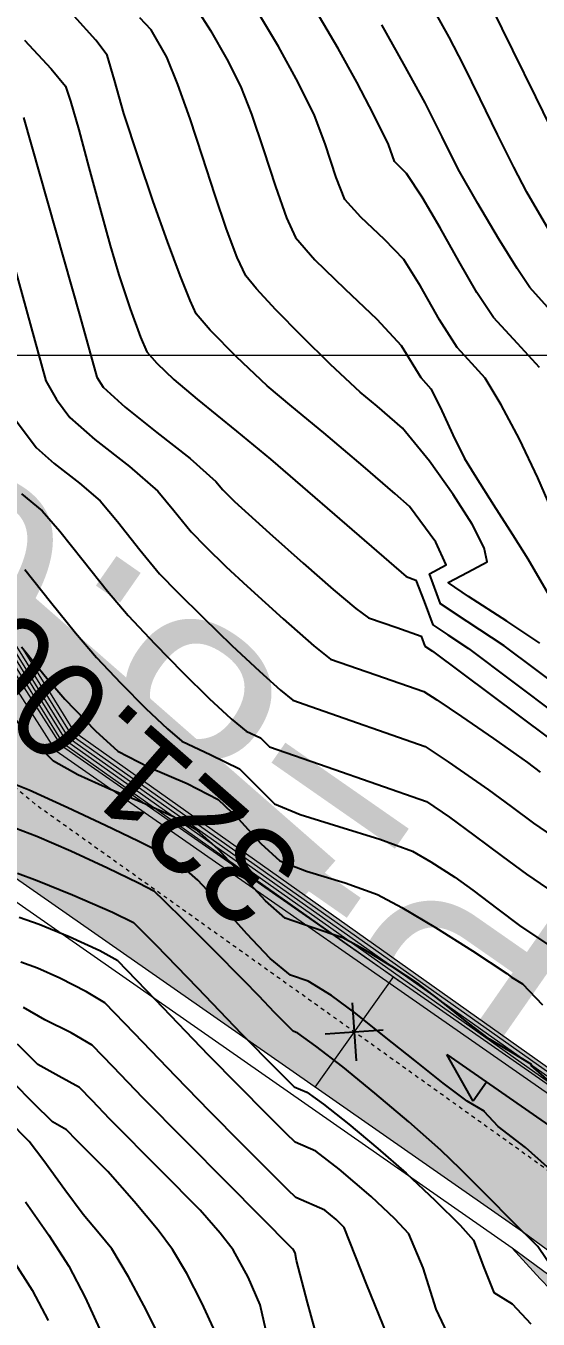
# Model space of a CAD drawing. Extents: x 62344 to 62624, y 108620 to 109406.
# Drawn here: x 62420.92 to 62434.2, y 108675.03 to 108708.53 of the extents above; entities that cross this region are included whole.
import ezdxf
from ezdxf.enums import TextEntityAlignment as Align

# ---------------------------------------------------------------- set-up
doc = ezdxf.new("R2018")
doc.units = 0
doc.header["$LTSCALE"] = 0.039369
doc.header["$MEASUREMENT"] = 0
doc.linetypes.add('TRATTOPUNTO2', pattern=[0.5, 0.25, -0.125, 0, -0.125])
for name, color, linetype in [('coordinate', 2, 'Continuous'), ('curve livello 1m', 2, 'Continuous'), ('curve livello 5m', 7, 'Continuous'), ('LIN018CO', 6, 'Continuous'), ('LIN035CO', 1, 'Continuous'), ('TEXT018', 143, 'Continuous'), ('TEXT035', 1, 'Continuous'), ('TEXT050', 3, 'Continuous'), ('TRATTCOLO-30', 253, 'Continuous'), ('TRATTCOLO-7', 51, 'Continuous')]:
    doc.layers.add(name, color=color, linetype=linetype)
doc.layers.add('LIN070CO', color=4, linetype='Continuous', lineweight=70)

# ---------------------------------------------------------------- blocks, each defined once
blk = doc.blocks.new('*U29')
at = {"layer": 'LIN035CO'}
for p, q in [((0.1061, 0.1061), (-0.1061, -0.1061)), ((0.1061, -0.1061), (-0.1061, 0.1061))]:
    blk.add_line(p, q, dxfattribs=at)
at = {"layer": 'TEXT035', "lineweight": 30, "flags": 104}
blk.add_attdef('VALORE', text='', height=0.25, dxfattribs=at).set_placement((0.757, -0.0037), align=Align.BOTTOM_CENTER)
blk = doc.blocks.new('*U13')
at = {"layer": 'LIN018CO'}
blk.add_hatch(color=256, dxfattribs=at).paths.add_polyline_path([(-0.2617, 0.0918), (-0.2749, 0.211), (-0.0132, 0.1193)])
for p, q in [((-0.2617, 0.0918), (-0.2749, 0.211)), ((-0.2749, 0.211), (-0.0132, 0.1193)), ((-0.0132, 0.1193), (-1.8424, -0.0832))]:
    blk.add_line(p, q, dxfattribs=at)
at = {"layer": 'TEXT035', "lineweight": 30, "flags": 46}
blk.add_attdef('VALORE_AD', text='', height=0.25, rotation=6.31491, dxfattribs=at).set_placement((-0.3363, 0.1439), align=Align.BOTTOM_RIGHT)
blk = doc.blocks.new('Strada 4')
at = {"layer": 'TRATTCOLO-30', "linetype": 'Continuous', "lineweight": 0}
h = blk.add_hatch(color=256, dxfattribs=at)
h.dxf.hatch_style = 1
h.paths.add_polyline_path([(43.105, -1.419), (46.497, -3.339), (80.151, -4.519), (80.103, -2.716)])
h.paths.add_polyline_path([(46.497, -3.339), (46.874, -3.552), (52.527, -6.752), (80.237, -7.724), (80.151, -4.519)])
edge = h.paths.add_edge_path()
edge.add_line((55.533, 0.147), (48.635, 2.784))
edge.add_arc((41.881, -19.911), 23.678, 73.4261, 98.3552)
edge.add_line((38.44, 3.516), (21.582, 1.651))
edge.add_line((21.582, 1.651), (3.299, 0.105))
edge.add_line((3.299, 0.105), (0, 0))
edge.add_line((0, 0), (-4.868, -2.433))
edge.add_line((-4.868, -2.433), (-6.76, -3.083))
edge.add_line((-6.76, -3.083), (-8.08, -3.177))
edge.add_line((-8.08, -3.177), (-9.796, -2.619))
edge.add_line((-9.796, -2.619), (-8.386, -3.862))
edge.add_line((-8.386, -3.862), (0.216, -4.319))
edge.add_line((0.216, -4.319), (4.425, -3.312))
edge.add_line((4.425, -3.312), (21.922, -1.833))
edge.add_line((21.922, -1.833), (38.889, 0.045))
edge.add_line((38.889, 0.045), (40.891, -0.537))
edge.add_line((40.891, -0.537), (40.911, 0.659))
edge.add_line((40.911, 0.659), (40.911, 0.659))
edge.add_line((40.911, 0.659), (55.533, 0.147))
h.paths.add_polyline_path([(80.063, -1.214), (56.974, -0.404), (55.533, 0.147), (40.911, 0.659), (40.891, -0.537), (42.241, -0.929), (43.105, -1.419), (80.103, -2.716)])
h.paths.add_polyline_path([(113.896, 1.782), (80.063, -1.214), (80.103, -2.716), (114.117, -0.719), (114.116, -0.709)])
h.paths.add_polyline_path([(112.477, -4.869), (112.186, -1.588), (80.151, -4.519), (80.237, -7.724)])
h.paths.add_polyline_path([(112.124, -0.882), (113.749, -0.741), (80.103, -2.716), (80.151, -4.519), (112.186, -1.587)])
at = {"layer": 'TRATTCOLO-7', "linetype": 'Continuous', "lineweight": 0}
h = blk.add_hatch(color=256, dxfattribs=at)
h.dxf.hatch_style = 1
h.paths.add_polyline_path([(77.917, 0.178), (77.359, 0.413), (76.966, 0.592), (76.485, 0.725), (75.957, 0.858), (75.62, 0.95), (75.211, 0.996), (74.929, 1.042), (74.576, 1.077), (74.1, 1.149), (73.522, 1.201), (73.026, 1.241), (72.529, 1.277), (71.951, 1.303), (71.213, 1.272), (69.931, 1.128), (68.801, 1.033), (67.419, 0.892), (66.997, 0.826), (65.946, 0.275), (65.377, -0.199), (80.05, -0.713), (80.317, -0.689), (78.991, -0.267)])
h.paths.add_polyline_path([(3.257, 0.604), (21.533, 2.148), (20.47, 2.268), (19.313, 2.368), (17.399, 2.547), (15.783, 2.547), (13.326, 2.268), (11.631, 1.829), (9.275, 1.55), (8.016, 1.317), (5.948, 0.958), (3.247, 0.603)])
h = blk.add_hatch(color=256, dxfattribs=at)
h.dxf.hatch_style = 1
h.paths.add_polyline_path([(114.27, -1.309), (114.16, -1.207), (114.237, -2.072), (114.336, -2.057)], flags=17)
h.paths.add_polyline_path([(114.379, -1.412), (114.27, -1.309), (114.336, -2.057), (114.435, -2.042)], flags=17)
h.paths.add_polyline_path([(114.437, -0.925), (114.234, 0.229), (114.435, -2.042), (114.534, -2.027)])
h.paths.add_polyline_path([(114.344, -1.011), (114.252, -1.109), (114.27, -1.309), (114.379, -1.412)], flags=17)
h.paths.add_polyline_path([(114.252, -1.109), (114.16, -1.207), (114.27, -1.309)], flags=17)
h.paths.add_polyline_path([(114.038, 1.311), (113.852, 2.28), (114.16, -1.207), (114.252, -1.109)])
h.paths.add_polyline_path([(114.038, 1.311), (114.252, -1.109), (114.344, -1.011), (114.234, 0.229)])
h.paths.add_polyline_path([(52.527, -6.752), (42.241, -0.929), (38.889, 0.045), (21.922, -1.833), (4.425, -3.312), (0.216, -4.319), (-8.469, -3.858), (-8.397, -3.975), (-5.236, -4.212), (-4.645, -4.346), (-4.052, -4.48), (-1.88, -4.596), (0.216, -4.707), (4.518, -3.711), (18.308, -2.593), (21.076, -2.268), (38.857, -0.438), (41.275, -1.19), (44.607, -3.017), (52.334, -7.418), (54.887, -7.518), (56.143, -7.79), (57.152, -7.998), (58.044, -8.175), (58.724, -8.302), (59.095, -8.359), (60.827, -8.318), (62.559, -8.278), (65.673, -8.25), (67.078, -8.203), (68.479, -8.146), (69.599, -8.092), (73.104, -8.228), (79.801, -8.378), (80.253, -8.38), (92.186, -7.276), (115.151, -5.266), (115.066, -4.633), (114.854, -3.378), (114.645, -2.142), (114.623, -2.014), (114.237, -2.072), (114.469, -4.693), (80.237, -7.724)])
h.paths.add_polyline_path([(112.957, -0.851), (115.342, -0.772), (115.308, 0.258), (112.922, 0.179)], flags=9)
at = {"linetype": 'Continuous', "lineweight": 0, "flags": 128}
blk.add_lwpolyline([(-9.67, -2.475), (-8.309, -3.675), (0.198, -4.127), (4.394, -3.123), (21.903, -1.643), (38.906, 0.238), (42.315, -0.752), (52.58, -6.563), (80.232, -7.533), (112.49, -4.677)], dxfattribs=at)
at = {"layer": 'curve livello 1m', "linetype": 'Continuous', "lineweight": 0, "flags": 128}
for points in [[(28.484, -1.119), (28.127, 2.375)], [(0.216, -4.39), (4.447, -3.436), (21.948, -2.09), (38.855, -0.332), (42.072, -1.317), (52.397, -7.198), (80.249, -8.284), (92.186, -7.276)], [(3.263, -3.59), (4.432, -3.337), (21.939, -1.99), (38.865, -0.23), (42.112, -1.225), (52.425, -7.099), (80.246, -8.184), (115.12, -5.24), (115.066, -4.633)], [(15.773, -2.353), (21.93, -1.89), (38.875, -0.129), (42.152, -1.133), (52.454, -7), (80.244, -8.084), (115.011, -5.149), (114.854, -3.378)], [(28.282, -1.129), (38.884, -0.027), (42.191, -1.04), (52.482, -6.901), (80.242, -7.984), (114.903, -5.057), (114.645, -2.142)]]:
    blk.add_lwpolyline(points, dxfattribs=at)
at = {"layer": 'LIN018CO', "linetype": 'TRATTOPUNTO2', "lineweight": 0, "ltscale": 5, "flags": 128}
blk.add_lwpolyline([(-4.025, -2.012), (15.794, -0.599), (28.305, 0.628), (38.378, 1.633, -0.11239), (47.777, -0.151), (55.32, -3.584), (80.051, -4.487), (114.148, -1.407)], format="xyb", dxfattribs=at)
at = {"layer": 'LIN035CO', "linetype": 'Continuous', "lineweight": 0, "flags": 128}
for points in [[(3.257, 0.604), (21.533, 2.148), (38.376, 4.012, -0.126618), (50.36, 2.732), (56.992, 0.095)], [(3.299, 0.105), (21.582, 1.651), (38.44, 3.516, -0.109204), (48.635, 2.784), (56.974, -0.404)]]:
    blk.add_lwpolyline(points, format="xyb", dxfattribs=at)
at = {"layer": 'LIN035CO', "linetype": 'Continuous', "lineweight": 0, "elevation": -3.7, "flags": 128}
blk.add_lwpolyline([(21.533, 2.148), (20.47, 2.268), (19.313, 2.368), (17.399, 2.547), (15.783, 2.547), (13.326, 2.268), (11.631, 1.829), (9.275, 1.55), (8.016, 1.317), (5.948, 0.958), (3.257, 0.605)], dxfattribs=at)
at = {"layer": 'LIN035CO', "linetype": 'Continuous', "lineweight": 0, "flags": 128}
for points in [[(-9.796, -2.619), (-8.386, -3.862), (0.216, -4.319), (4.425, -3.312), (21.922, -1.833), (38.889, 0.045)], [(38.889, 0.045), (42.241, -0.929), (52.527, -6.752)], [(18.308, -2.593), (21.076, -2.268), (38.857, -0.438), (41.275, -1.19)]]:
    blk.add_lwpolyline(points, dxfattribs=at)
ref = blk.add_blockref('*U13', (26.178, -1.107), dxfattribs=dict(xscale=5, yscale=5, zscale=5))
lines = blk.add_mtext('P=8.00%', dxfattribs={"layer": 'TEXT035', "insert": (24.496, -0.388), "char_height": 6, "attachment_point": 1, "rotation": 6.3149})
ref.add_attrib('VALORE_AD', '', (24.496, -0.388), dxfattribs={"flags": 46}).embed_mtext(lines)
ref = blk.add_blockref('*U29', (28.305, 0.628), dxfattribs=dict(xscale=5, yscale=5, zscale=5))
lines = blk.add_mtext('321.00', dxfattribs={"layer": 'TEXT035', "insert": (32.09, 0.61), "char_height": 2.5, "attachment_point": 1, "bg_fill": 1, "box_fill_scale": 1.2, "bg_fill_color": 253, "bg_fill_transparency": 0})
ref.add_attrib('VALORE', '', (32.09, 0.61), dxfattribs={"flags": 104}).embed_mtext(lines)
blk = doc.blocks.new('*U36')
at = {"layer": 'LIN070CO'}
for p, q in [((2.7993, 0.7384), (2.8414, 0.2401)), ((-2.6857, -0.227), (-2.7278, 0.2712)), ((2.8414, 0.2401), (1.3467, 0.1138)), ((-1.191, -0.1007), (-2.6857, -0.227))]:
    blk.add_line(p, q, dxfattribs=at)
at = {"layer": 'TEXT018', "lineweight": 30, "flags": 39}
blk.add_attdef('RIF2', text='', height=0.18, rotation=4.83108, dxfattribs=at).set_placement((2.7045, 0.078), align=Align.TOP_RIGHT)
blk.add_attdef('RIF1', text='', height=0.18, rotation=4.83108, dxfattribs=at).set_placement((-2.5236, -0.3638), align=Align.TOP_LEFT)
at = {"layer": 'TEXT050', "lineweight": 30, "flags": 39}
blk.add_attdef('SEZ2', text='', height=0.4, rotation=4.83108, dxfattribs=at).set_placement((2.6793, 0.377), align=Align.BOTTOM_RIGHT)
blk.add_attdef('SEZ1', text='', height=0.4, rotation=4.83108, dxfattribs=at).set_placement((-2.5488, -0.0649), align=Align.BOTTOM_LEFT)

msp = doc.modelspace()

# ---------------------------------------------------------------- linework, layer by layer
at = {"layer": 'coordinate', "linetype": 'Continuous', "lineweight": 0}
msp.add_line((62369.18886, 108700.00002), (62480.2144, 108700.00002), dxfattribs=at)
at = {"layer": 'curve livello 1m', "flags": 128}
for points in [[(62434.71663, 108705.5067), (62434.13366, 108706.69526), (62433.54175, 108707.90305), (62432.98599, 108709.01937), (62432.51151, 108709.93357), (62432.51151, 108709.93357), (62432.01775, 108710.82552), (62431.55198, 108711.6308), (62431.25393, 108712.10781), (62431.25393, 108712.10781), (62427.79281, 108716.01102), (62427.52144, 108716.31345), (62426.9964, 108716.69325), (62420.49446, 108721.51685), (62417.46114, 108723.72964), (62416.87043, 108724.25285), (62416.59775, 108724.45101), (62416.43463, 108724.76061), (62416.05765, 108725.51403), (62415.54321, 108726.55726), (62414.96773, 108727.7363)], [(62434.4775, 108703.23127), (62433.89982, 108704.22624), (62433.89982, 108704.22624), (62433.56335, 108704.8712), (62433.14434, 108705.71619), (62432.69236, 108706.6396), (62432.25697, 108707.5198), (62431.88774, 108708.23516), (62431.88774, 108708.23516), (62431.35692, 108709.19955)], [(62434.92402, 108691.2697), (62433.31343, 108692.47564), (62432.35889, 108693.09909), (62431.66616, 108693.56108), (62431.37593, 108694.33681), (62431.81375, 108694.56744), (62431.54663, 108695.15482), (62430.86013, 108696.07764), (62430.48648, 108696.41321), (62429.66422, 108697.12231), (62428.64002, 108697.9922), (62427.81473, 108698.67084), (62427.17039, 108699.20366), (62426.37943, 108699.95621), (62425.69993, 108700.64798), (62425.33575, 108701.07145), (62425.17409, 108701.41505), (62424.91724, 108702.06303), (62424.59125, 108702.94335), (62424.22221, 108703.98397), (62423.83616, 108705.11286), (62423.45917, 108706.25799), (62423.21868, 108707.12082), (62423.02993, 108707.77282), (62422.73089, 108708.16139), (62422.17063, 108708.78385)], [(62434.24027, 108692.54531), (62433.38491, 108693.1099), (62432.39001, 108693.7494), (62431.86956, 108694.10745), (62431.86612, 108694.11664), (62432.37646, 108694.38267), (62432.87034, 108694.64562), (62432.79318, 108695.00906), (62432.48338, 108695.62029), (62431.99343, 108696.3962), (62431.37583, 108697.25364), (62430.68308, 108698.10948), (62430.02202, 108698.67955), (62429.58443, 108699.04028), (62428.81445, 108699.76284), (62428.06189, 108700.49835), (62427.39787, 108701.17436), (62426.89356, 108701.71844), (62426.62008, 108702.05818), (62426.39405, 108702.53144), (62426.12227, 108703.26236), (62425.81887, 108704.16346), (62425.49798, 108705.14724), (62425.17372, 108706.12621), (62424.86023, 108707.01286), (62424.57163, 108707.71972), (62424.16722, 108708.4292), (62423.87538, 108708.73701)], [(62425.34729, 108708.96315), (62425.70617, 108708.41134), (62426.1278, 108707.67167), (62426.48568, 108706.96604), (62426.48568, 108706.96604), (62426.77089, 108706.24239), (62427.08222, 108705.32217), (62427.39281, 108704.37167), (62427.67583, 108703.55715), (62427.90441, 108703.04491), (62427.90441, 108703.04491), (62428.40475, 108702.46894), (62429.18838, 108701.71925), (62430.01559, 108700.93444), (62430.64669, 108700.2531), (62430.64669, 108700.2531), (62431.15147, 108699.41918), (62431.41773, 108699.12907), (62431.65928, 108698.65423), (62431.98761, 108697.93472), (62432.28512, 108697.32384), (62432.28512, 108697.32384), (62432.57674, 108696.84655), (62433.03839, 108696.12558), (62433.53386, 108695.35373), (62433.92692, 108694.72381), (62433.92692, 108694.72381), (62434.55011, 108693.65802)], [(62434.22933, 108699.67793), (62433.65838, 108700.30483), (62433.03855, 108700.97539), (62433.03855, 108700.97539), (62432.61092, 108701.62315), (62432.13849, 108702.43695), (62431.65411, 108703.29981), (62431.19066, 108704.09478), (62430.78101, 108704.70488), (62430.78101, 108704.70488), (62430.47308, 108705.01837), (62430.31377, 108705.45867), (62429.94043, 108706.22495), (62429.4944, 108707.07422), (62429.01189, 108707.94296), (62428.52909, 108708.76769)], [(62434.51264, 108701.15938), (62433.98208, 108701.7535), (62433.98208, 108701.7535), (62433.64918, 108702.24828), (62433.17053, 108703.02062), (62432.63321, 108703.92667), (62432.12432, 108704.82255), (62432.12432, 108704.82255), (62431.70509, 108705.65613), (62431.26396, 108706.53674), (62431.26396, 108706.53674), (62430.7128, 108707.54171), (62430.14267, 108708.55346)], [(62420.8886, 108708.15696), (62421.5738, 108707.42022), (62421.94514, 108706.96617), (62421.94514, 108706.96617), (62422.07872, 108706.58298), (62422.29196, 108705.8331), (62422.55429, 108704.86207), (62422.83516, 108703.81544), (62423.10404, 108702.83875), (62423.33037, 108702.07757), (62423.33037, 108702.07757), (62423.62356, 108701.20381), (62423.89061, 108700.46572), (62424.05142, 108700.08472), (62424.05142, 108700.08472), (62424.31164, 108699.79701), (62424.75635, 108699.36705), (62424.75635, 108699.36705), (62425.36011, 108698.86338), (62426.38047, 108698.02914), (62427.25802, 108697.30484), (62427.25802, 108697.30484), (62429.87341, 108695.04941), (62430.77468, 108694.26473), (62431.02809, 108694.17648), (62431.24416, 108693.6174), (62431.46275, 108693.01472), (62431.46275, 108693.01472), (62431.85126, 108692.75562), (62432.38659, 108692.40597), (62432.38659, 108692.40597), (62434.69259, 108690.67933)], [(62419.83425, 108705.14574), (62421.43748, 108699.33411), (62421.7165, 108698.8496), (62422.0559, 108698.39056), (62422.0559, 108698.39056), (62422.70432, 108697.81919), (62423.60199, 108697.11392), (62424.3427, 108696.47906), (62424.3427, 108696.47906), (62424.75477, 108695.97993), (62425.20658, 108695.42661), (62425.20658, 108695.42661), (62425.57763, 108695.04617), (62426.11267, 108694.52322), (62426.6512, 108694.01466), (62426.6512, 108694.01466), (62427.58391, 108693.17081), (62428.38561, 108692.47282), (62428.81579, 108692.1301), (62428.81579, 108692.1301), (62429.98652, 108691.72238), (62431.23049, 108691.28859), (62431.56604, 108691.07784), (62432.20947, 108690.64407), (62433.03487, 108690.07337), (62433.91634, 108689.45184), (62433.91634, 108689.45184), (62434.25121, 108689.20328)], [(62420.60204, 108698.39945), (62421.1881, 108697.60681), (62421.1881, 108697.60681), (62421.65686, 108697.19376), (62422.30579, 108696.68391), (62422.84126, 108696.22495), (62422.84126, 108696.22495), (62423.29149, 108695.69429), (62423.87357, 108694.9587), (62424.38698, 108694.34185), (62424.38698, 108694.34185), (62424.84619, 108693.86618), (62425.51083, 108693.20761), (62426.25976, 108692.48457), (62426.9718, 108691.81548), (62426.9718, 108691.81548), (62427.51697, 108691.32654), (62427.83634, 108691.06278), (62427.83634, 108691.06278), (62428.30394, 108690.89994), (62431.26851, 108689.86614), (62431.86582, 108689.4729), (62432.90724, 108688.74547), (62432.90724, 108688.74547), (62433.49461, 108688.30937), (62434.07307, 108687.88015), (62434.07307, 108687.88015), (62434.9236, 108687.30241)], [(62420.80692, 108696.41288), (62421.33983, 108695.97085), (62421.33983, 108695.97085), (62421.79735, 108695.4432), (62422.40239, 108694.68384), (62423.03304, 108693.88954), (62423.56739, 108693.25709), (62423.56739, 108693.25709), (62424.25989, 108692.52123), (62424.98559, 108691.78243), (62425.67106, 108691.11246), (62426.24284, 108690.58311), (62426.6275, 108690.26616), (62426.6275, 108690.26616), (62427.00111, 108690.08641), (62427.23071, 108689.85774), (62428.72707, 108689.34319), (62431.30652, 108688.44369), (62431.89815, 108688.0391), (62432.53288, 108687.57118), (62433.27376, 108687.01447), (62433.89493, 108686.55702), (62433.89493, 108686.55702), (62434.79386, 108685.95078)], [(62420.89717, 108694.45238), (62421.56058, 108693.6119), (62422.20463, 108692.80802), (62422.74779, 108692.17232), (62423.38032, 108691.50402), (62424.02965, 108690.85269), (62424.59191, 108690.31983), (62424.96327, 108690.00694), (62425.7099, 108689.64811), (62426.45217, 108689.29057), (62426.92057, 108688.81966), (62427.36717, 108688.37929), (62428.02668, 108688.1056), (62429.02756, 108687.79377), (62430.09056, 108687.46787), (62430.93642, 108687.15195), (62431.41086, 108686.88061), (62432.03935, 108686.47894), (62432.50165, 108686.14107), (62433.15363, 108685.64996), (62433.71678, 108685.23389), (62434.44999, 108684.73605)], [(62434.69036, 108681.01285), (62434.01619, 108681.60391), (62434.02746, 108681.62678), (62433.57436, 108681.90757), (62432.93458, 108682.28663), (62432.93458, 108682.28663), (62432.36038, 108682.72311), (62431.69226, 108683.26052), (62431.1121, 108683.70218), (62431.1121, 108683.70218), (62430.40024, 108684.1701), (62429.66835, 108684.6167), (62429.136, 108684.908), (62429.136, 108684.908), (62428.33598, 108685.177), (62427.64009, 108685.4224), (62427.64009, 108685.4224), (62427.12579, 108685.86809), (62426.52441, 108686.52251), (62425.90943, 108687.196), (62425.35428, 108687.6989), (62425.35428, 108687.6989), (62424.72639, 108688.05621), (62423.92798, 108688.41341), (62423.07156, 108688.77091), (62422.26967, 108689.12914), (62421.6348, 108689.48849), (62421.6348, 108689.48849), (62421.1086, 108690.0028), (62420.55689, 108690.6804)], [(62434.43657, 108678.96957), (62433.86391, 108679.48048), (62433.16174, 108680.02779), (62432.7938, 108680.40984), (62432.7938, 108680.40984), (62432.79831, 108680.41901), (62432.36024, 108680.68351), (62431.73665, 108681.14437), (62430.99724, 108681.73004), (62430.21786, 108682.3585), (62429.47431, 108682.94777), (62428.84245, 108683.41585), (62428.84245, 108683.41585), (62428.23579, 108683.78603), (62427.77655, 108683.94395), (62427.25384, 108684.37782), (62426.64649, 108685.01689), (62426.00336, 108685.73493), (62425.37335, 108686.40573), (62424.80534, 108686.90307), (62424.80534, 108686.90307), (62424.4713, 108687.09125), (62423.83297, 108687.41211), (62422.98157, 108687.82175), (62422.00833, 108688.27628), (62421.00447, 108688.73182), (62421.00447, 108688.73182), (62420.61462, 108688.89266)], [(62434.81932, 108675.98315), (62434.19061, 108676.91306), (62434.19061, 108676.91306), (62434.18277, 108676.92629), (62434.13538, 108676.96784), (62433.55441, 108677.53588), (62432.8566, 108678.24245), (62432.18353, 108678.92283), (62431.67677, 108679.41231), (62431.67677, 108679.41231), (62430.84147, 108680.14715), (62429.96375, 108680.88978), (62429.13267, 108681.5676), (62428.43727, 108682.10797), (62427.96659, 108682.43827), (62427.96659, 108682.43827), (62427.84959, 108682.48966), (62427.36181, 108682.98089), (62426.95332, 108683.40516), (62426.56764, 108683.8054), (62426.56764, 108683.8054), (62425.76295, 108684.61948), (62425.03729, 108685.34642), (62424.49899, 108685.8783), (62424.25639, 108686.10724), (62424.25639, 108686.10724), (62423.83808, 108686.33031), (62423.03298, 108686.71768), (62422.08261, 108687.15313), (62422.08261, 108687.15313), (62421.20066, 108687.53179), (62420.65872, 108687.7406)], [(62420.70281, 108686.58854), (62421.21575, 108686.3996), (62422.1261, 108686.02401), (62423.16075, 108685.57444), (62423.70745, 108685.3114), (62424.28872, 108684.73249), (62425.36683, 108683.61371), (62426.50868, 108682.42774), (62427.42261, 108681.49982), (62427.8722, 108681.0546), (62428.19925, 108680.91092), (62428.63411, 108680.59981), (62429.2884, 108680.0807), (62430.04149, 108679.45198), (62430.77274, 108678.81204), (62431.52538, 108678.10982), (62432.17173, 108677.46719), (62432.51787, 108677.07694), (62432.78964, 108676.36937), (62433.05084, 108675.72388), (62433.5219, 108675.43207), (62434.01015, 108674.90981)], [(62430.28438, 108674.62766), (62429.75213, 108675.92667), (62429.16818, 108677.40915), (62428.96467, 108677.61148), (62428.66457, 108677.85624), (62427.91741, 108678.18447), (62427.70863, 108678.38371), (62427.21799, 108678.87231), (62426.52023, 108679.57499), (62425.69013, 108680.41646), (62424.80244, 108681.32144), (62424.80244, 108681.32144), (62423.73223, 108682.43498), (62422.97026, 108683.22359), (62422.97026, 108683.22359), (62422.49482, 108683.5087), (62421.79678, 108683.86945), (62421.79678, 108683.86945), (62421.22049, 108684.12478), (62420.79099, 108684.28441)], [(62428.49967, 108674.43387), (62428.21411, 108675.46942), (62427.93747, 108676.55062), (62427.93747, 108676.55062), (62427.89819, 108676.75326), (62427.86819, 108676.81462), (62427.83119, 108676.85901), (62426.14774, 108678.55826), (62423.94931, 108680.76828), (62423.94931, 108680.76828), (62423.1834, 108681.56521), (62422.63809, 108682.12959), (62422.63809, 108682.12959), (62422.09194, 108682.44968), (62421.414, 108682.78546), (62420.85825, 108683.10917)], [(62427.18158, 108674.57158), (62426.99143, 108675.40386), (62426.99143, 108675.40386), (62426.68295, 108676.12032), (62426.29492, 108676.82853), (62426.29492, 108676.82853), (62425.95346, 108677.26321), (62425.4358, 108677.859), (62425.4358, 108677.859), (62424.42118, 108678.88315), (62423.09619, 108680.21513), (62423.09619, 108680.21513), (62422.63457, 108680.69544), (62422.30591, 108681.0356), (62422.30591, 108681.0356), (62421.77281, 108681.32956), (62421.2332, 108681.62599), (62421.2332, 108681.62599), (62420.7043, 108682.15642)], [(62425.83424, 108674.69217), (62425.481, 108675.45653), (62425.08883, 108676.21684), (62424.72164, 108676.84243), (62424.72164, 108676.84243), (62424.34562, 108677.33715), (62423.72294, 108678.08403), (62423.04042, 108678.859), (62423.04042, 108678.859), (62422.69463, 108679.20803), (62422.24307, 108679.66198), (62422.24307, 108679.66198), (62421.97374, 108679.9416), (62421.60815, 108680.14281), (62421.1252, 108680.62261), (62420.58495, 108681.16897)], [(62420.90852, 108678.07152), (62421.51399, 108677.2134), (62422.0342, 108676.4048), (62422.45753, 108675.59692), (62422.92577, 108674.57491)], [(62420.57883, 108676.57266), (62421.08472, 108675.7863), (62421.49641, 108675.00066)]]:
    msp.add_lwpolyline(points, dxfattribs=at)
at = {"layer": 'curve livello 5m', "flags": 128}
for points in [[(62434.62373, 108695.83509), (62434.18949, 108696.82793), (62433.7105, 108697.82482), (62433.23807, 108698.71895), (62432.82353, 108699.4035), (62432.47422, 108699.78704), (62432.09501, 108700.19729), (62431.6425, 108700.91864), (62431.15108, 108701.78964), (62430.71385, 108702.47899), (62430.21505, 108703.00082), (62429.60135, 108703.57927), (62429.18875, 108704.03164), (62428.95913, 108704.60554), (62428.67308, 108705.47516), (62428.39972, 108706.21236), (62427.97621, 108707.06329), (62427.46447, 108707.99704), (62426.95226, 108708.85963)], [(62420.86035, 108706.15952), (62422.31662, 108701.02021), (62422.75472, 108699.43214), (62422.9237, 108699.17431), (62423.49466, 108698.65327), (62424.31762, 108697.99934), (62425.17372, 108697.32261), (62425.84413, 108696.73316), (62425.84413, 108696.73316), (62426.02618, 108696.51137), (62426.3306, 108696.21383), (62427.22994, 108695.39419), (62428.10923, 108694.61033), (62428.88531, 108693.93465), (62429.47503, 108693.43955), (62429.79523, 108693.19742), (62429.79523, 108693.19742), (62430.53734, 108692.95057), (62431.16506, 108692.72036), (62431.16506, 108692.72036), (62431.25935, 108692.46835), (62431.45975, 108692.3363), (62434.46116, 108690.08895)], [(62420.8072, 108692.45104), (62421.41877, 108691.68556), (62421.9282, 108691.08756), (62422.72135, 108690.27103), (62423.29903, 108689.74772), (62424.1097, 108689.32884), (62425.09934, 108688.91162), (62425.90322, 108688.49474), (62426.43332, 108687.99216), (62427.00742, 108687.35594), (62427.50363, 108686.90084), (62428.19119, 108686.63505), (62429.19194, 108686.33128), (62430.03621, 108686.02998), (62430.66598, 108685.6936), (62431.53804, 108685.17744), (62432.49557, 108684.57718), (62433.38176, 108683.98852), (62433.50892, 108683.88975), (62433.79258, 108683.71849), (62434.30907, 108683.1727)], [(62424.50172, 108674.32731), (62424.0471, 108675.25719), (62423.57974, 108676.13341), (62423.14836, 108676.85633), (62423.14836, 108676.85633), (62422.82023, 108677.25296), (62422.40396, 108677.74922), (62422.40396, 108677.74922), (62421.92955, 108678.38745), (62421.38684, 108679.13732), (62421.00907, 108679.63647), (62421.00907, 108679.63647), (62420.4656, 108680.18152), (62419.65243, 108680.85257), (62418.56666, 108681.70102), (62417.30578, 108682.65418), (62415.96727, 108683.63935), (62414.64859, 108684.58385), (62413.44724, 108685.415), (62413.44724, 108685.415), (62413.40115, 108685.44312)], [(62431.91273, 108674.52739), (62431.55694, 108675.29602), (62431.21768, 108676.36364), (62430.84302, 108677.24304), (62430.84302, 108677.24304), (62430.48353, 108677.62943), (62429.86871, 108678.21176), (62429.86871, 108678.21176), (62429.03999, 108678.92006), (62428.43191, 108679.38358), (62428.43191, 108679.38358), (62427.89481, 108679.61954), (62427.67344, 108679.83318), (62427.15647, 108680.35071), (62426.44885, 108681.06641), (62425.65556, 108681.87459), (62425.65556, 108681.87459), (62424.28105, 108683.30475), (62423.30244, 108684.31759), (62423.30244, 108684.31759), (62422.83417, 108684.57531), (62422.04167, 108684.93468), (62421.26861, 108685.25363), (62420.7469, 108685.43647)]]:
    msp.add_lwpolyline(points, dxfattribs=at)

# ---------------------------------------------------------------- block references
at = {"xscale": 5, "yscale": 5, "zscale": 5, "rotation": 48.82722717544915}
msp.add_blockref('*U36', (62439.50039, 108674.95127, 323.7), dxfattribs=at)
at = {"layer": 'LIN035CO', "linetype": 'Continuous', "lineweight": 0, "rotation": 138.8272271751645}
msp.add_blockref('Strada 4', (62451.14799, 108664.314, 323.7), dxfattribs=at)

doc.saveas('drawing.dxf')
